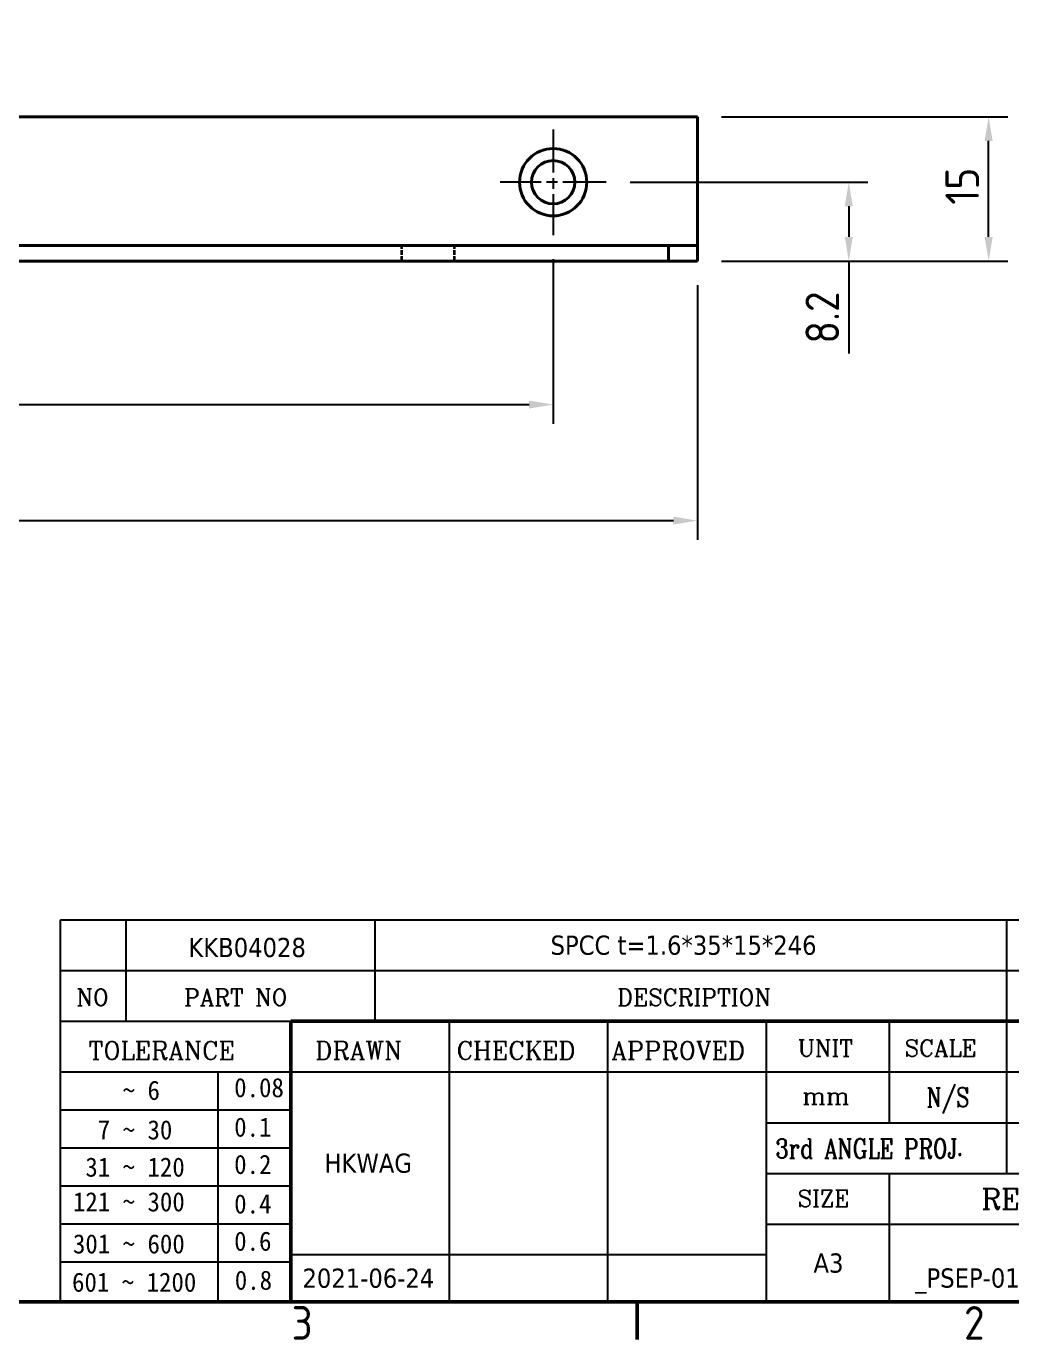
# Model space of a CAD drawing. Header units: millimetres. Extents: x 0 to 420, y 0 to 297.
# Drawn here: x 216.4 to 318.9, y 6.1 to 142.8 of the extents above; entities that cross this region are included whole.
import ezdxf
from ezdxf.enums import TextEntityAlignment as Align

# ---------------------------------------------------------------- set-up
doc = ezdxf.new("R2010")
doc.units = ezdxf.units.MM
doc.linetypes.add('CHAIN', pattern=[0.35429999999999995, 0.2362, -0.0295, 0.0591, -0.0295])
doc.linetypes.add('DASHED', pattern=[0.2067, 0.1654, -0.0413])
doc.layers.get('0').update_dxf_attribs({"color": 3, "lineweight": 25})
for name, color, linetype, lineweight in [('가려진 것(ISO)', 2, 'DASHED', 35), ('가시적인 것(ISO)', 3, 'Continuous', 40), ('경계(ISO)', 7, 'Continuous', 50), ('제목(ISO)', 5, 'Continuous', 50), ('중심 표식(ISO)', 1, 'Continuous', 25), ('치수(ISO)', 2, 'Continuous', 25)]:
    doc.layers.add(name, color=color, linetype=linetype, lineweight=lineweight)
doc.styles.add('HAN_291', font='')
doc.styles.add('RC_284', font='ROMANC.shx')
doc.styles.add('RC_287', font='ROMANC.shx')
doc.styles.add('RC_292', font='ROMANC.shx')
doc.styles.add('문자 텍스트_PSTEK_POSCO', font='isocp.shx')
doc.styles.add('치수 텍스트_PSTEK_POSCO', font='isocp.shx')
doc.styles.add('텍스트 스타일198', font='tahoma.ttf')
doc.styles.add('텍스트 스타일333', font='ROMANC.shx', dxfattribs={"width": 0.800000011920929})
doc.styles.get('HAN_291').set_extended_font_data('GulimChe')
doc.dimstyles.new('치수_PSTEK_POSCO', dxfattribs={"dimtxt": 3.5, "dimasz": 2.5, "dimexe": 2, "dimexo": 2.5, "dimgap": 1, "dimtad": 1, "dimrnd": 1e-08, "dimdsep": 46, "dimtxsty": '치수 텍스트_PSTEK_POSCO', "dimcen": 0.09, "dimdle": 10, "dimclrd": 7, "dimclre": 7, "dimclrt": 2, "dimadec": 1, "dimazin": 2, "dimtfac": 1, "dimtmove": 0, "dimatfit": 3, "dimfxl": 0, "dimtolj": 1, "dimlwd": -1, "dimlwe": -1, "dimarcsym": 0})

# ---------------------------------------------------------------- blocks, each defined once
blk = doc.blocks.new('경계 Default Border')
at = {"layer": '경계(ISO)'}
blk.add_line((280, 10), (280, 6.100000143051147), dxfattribs=at)
at = {"layer": '경계(ISO)', "flags": 128}
blk.add_lwpolyline([(10, 10), (10, 287.0000076293945), (410, 287.0000076293945), (410, 10), (10, 10)], dxfattribs=at)
at = {"layer": '경계(ISO)', "color": 2, "char_height": 3.499999940395355, "attachment_point": 7, "style": '문자 텍스트_PSTEK_POSCO'}
for s, insert in [('3', (244.0299628911206, 6.066626997571438)), ('2', (313.9823627700749, 6.066626997571438))]:
    blk.add_mtext(s, dxfattribs=dict(at, insert=insert))
blk = doc.blocks.new('제목 블록 PSTEK')
at = {"color": 180}
for p, q in [((182.475792979055, 11.79100474011392), (182.4757929790549, 51.56524660363496)), ((182.4757929790549, 51.56524660363496), (372.4757929537551, 51.56524660363496)), ((189.2651435055721, 51.56524660363496), (189.2651435055722, 41.00524660363494)), ((215.2152739891528, 41.00524660363494), (215.2152739891528, 51.56524660363496)), ((280.8758854511282, 51.56524660363496), (280.8758854511282, 41.00524660363494)), ((182.475792979055, 46.2852466036349), (372.4757929537551, 46.28524660363492)), ((182.475792979055, 41.00524660363493), (206.451475290024, 41.00524660363493)), ((222.9401812389276, 11.79100474011392), (222.9401812389276, 41.00524660363494)), ((239.4288871878316, 11.79100474011392), (239.4288871878316, 41.00524660363494)), ((255.9175931367356, 11.79100474011392), (255.9175931367356, 41.00524660363494)), ((268.6918866058747, 41.00524660363494), (268.6918866058747, 30.44524660363498)), ((280.8758854511282, 41.00524660363494), (280.8758854511282, 25.16524660363502)), ((182.475792979055, 35.72524660363497), (206.451475290024, 35.72524660363497)), ((198.8621818849491, 12.02524660363491), (198.8621818849491, 35.72524660363497)), ((206.451475290024, 35.72524660363497), (372.4757929537551, 35.72524660363497)), ((182.475792979055, 31.77524660363492), (206.451475290024, 31.77524660363492)), ((255.917593136736, 30.44524660363498), (372.4757929537552, 30.44524660363501)), ((182.475792979055, 27.82524660363487), (206.451475290024, 27.82524660363487)), ((255.9175931367359, 25.16524660363502), (372.4757929537552, 25.165246603635)), ((268.6918866058744, 25.16524660363502), (268.6918866058744, 11.79100474011392)), ((182.475792979055, 23.87524660363505), (206.451475290024, 23.87524660363505)), ((182.475792979055, 19.92524660363478), (206.451475290024, 19.92524660363478)), ((255.9175931367359, 19.88524660363481), (310.0881549537553, 19.88524660363481)), ((206.451475290024, 16.74100474011396), (255.9175931367359, 16.74100474011396)), ((182.475792979055, 15.97524660363496), (206.451475290024, 15.97524660363496)), ((182.475792979055, 11.79100474011392), (372.4757929537551, 11.79100474011389))]:
    blk.add_line(p, q, dxfattribs=at)
at = {"color": 7, "lineweight": 50}
for p, q in [((206.4514752900237, 11.79100474011392), (206.4514752900237, 41.00524660363494)), ((206.451475290024, 41.00524660363494), (372.4757929537551, 41.00524660363496))]:
    blk.add_line(p, q, dxfattribs=at)
at = {"layer": '제목(ISO)', "lineweight": 18}
blk.add_line((182.475792979055, 35.72500474011393), (182.475792979055, 11.79100474011392), dxfattribs=at)
at = {"color": 2}
for s, height, style, p in [('NO', 1.742399930953979, 'RC_284', (184.135398793432, 42.62317362549192)), ('PART NO', 1.742399930953979, 'RC_284', (195.3359407378685, 42.62317362549192)), ('DESCRIPTION', 1.742399930953979, 'RC_284', (240.4025565652523, 42.62317362549192)), (' TOLERANCE', 1.899999976158142, 'RC_287', (184.0872874387979, 37.00893196870329)), ('DRAWN', 1.899999976158142, 'RC_287', (208.9766620976279, 37.00893196870329)), ('CHECKED', 1.899999976158142, 'RC_287', (223.6856844514997, 37.00893196870329)), ('APPROVED', 1.899999976158142, 'RC_287', (239.7795453577791, 37.00893196870329)), ('UNIT', 1.742399930953979, 'RC_284', (259.1652673287452, 37.34317362549218)), ('SCALE', 1.742399930953979, 'RC_284', (270.2934779252897, 37.34317362549218)), ('    ~ 6', 2.000000029802322, 'HAN_291', (183.7721304966814, 32.8176515608431)), ('0.08', 2.000000029802322, 'HAN_291', (200.5467345600617, 33.09873600004101)), ('mm', 1.742399930953979, 'RC_284', (259.6505418159997, 32.3543089683787)), ('  7 ~ 30', 2.000000029802322, 'HAN_291', (183.7721304966814, 28.70538114822415)), ('0.1', 2.000000029802322, 'HAN_291', (200.5467345600617, 28.98646558742206)), (' 31 ~ 120', 2.000000029802322, 'HAN_291', (183.7721304966814, 24.82628181916237)), ('0.2', 2.000000029802322, 'HAN_291', (200.5467345600617, 25.10736625836028)), ('SIZE', 1.742399930953979, 'RC_284', (259.1652673287452, 21.69497768947366)), ('REFERENCE', 2.178000062704086, 'RC_292', (278.2741065029841, 21.43214925458022)), ('121 ~ 300', 2.000000029802322, 'HAN_291', (183.7721304966814, 21.21401206133254)), ('0.4', 2.000000029802322, 'HAN_291', (200.5467345600617, 20.99509650053045)), ('301 ~ 600', 2.000000029802322, 'HAN_291', (183.7721304966814, 16.83491273227077)), ('0.6', 2.000000029802322, 'HAN_291', (200.5467345600617, 17.11599717146868)), ('601 ~ 1200', 2.000000029802322, 'HAN_291', (183.6802025156883, 12.84759660881125)), ('0.8', 2.000000029802322, 'HAN_291', (200.6097246063884, 13.05732192299702))]:
    blk.add_text(s, height=height, dxfattribs=dict(at, style=style)).set_placement(p)
at = {"color": 7, "style": '텍스트 스타일333', "width": 0.7999999523162842}
blk.add_text('N/S', height=2.000000029802322, dxfattribs=at).set_placement((274.7838860285014, 33.08524660363496), align=Align.MIDDLE_CENTER)
at = {"color": 2, "style": '텍스트 스타일333', "width": 0.7999999523162842}
blk.add_text('3rd ANGLE PROJ.', height=2.000000029802322, dxfattribs=at).set_placement((256.8430306642954, 26.76148381654429))
at = {"layer": '제목(ISO)', "color": 7, "style": '텍스트 스타일198'}
for tag, p in [('4._COLOR_001', (314.3877231694799, 49.65982273256562)), ('부품_번호_001', (195.7843283186424, 47.68004260673702)), ('설명_001', (233.4587552678761, 47.92245856837096)), ('재질_001', (292.2765131236743, 47.92524659519488)), ("3._Q'TY_001", (312.7051684940307, 47.92188863680521)), ('질량\\P3;_001', (350.3046145979153, 48.1643332325385)), ('4._COLOR_002', (318.4070313024109, 46.23594349391411)), ('1._MODEL_NAME_001', (326.2265096999781, 37.52172745615292)), ('제목_001', (335.5349605824892, 32.12134217035067)), ('부품_번호_001', (334.4435685718743, 26.8052465951949)), ('설계자_001', (209.9396160013646, 25.23446884679021)), ('프로젝트_001', (281.7143245048521, 16.70626985185461)), ('시트_크기_001', (260.807090429518, 14.83812566343425)), ('작성_날짜_001', (207.6508315629738, 13.26600473167383)), ('프로젝트_002', (271.3899446543797, 13.2823906132031))]:
    blk.add_attdef(tag, p, '', height=2.000000029802322, dxfattribs=at)
for tag, p in [('점검자', (231.1845342133799, 26.23312567187446)), ('엔지니어링_승인자', (247.673240162284, 26.23312567187446)), ('점검_날짜', (231.1845342133799, 14.26600474011394)), ('엔지니어링_승인_날짜', (247.6732401622839, 14.26600474011394))]:
    blk.add_attdef(tag, text='', height=2.000000029802322, dxfattribs=at).set_placement(p, align=Align.MIDDLE_CENTER)
blk = doc.blocks.new('*D21')
at = {"layer": 'Defpoints', "color": 0, "transparency": 16777216}
for p in [(40.25075877934215, 118.3349712071719), (286.2507587793422, 118.3349712071719), (286.2507587793422, 91.3162721370847)]:
    blk.add_point(p, dxfattribs=at)
at = {"layer": '치수(ISO)', "color": 7, "transparency": 16777216}
for p, q in [((40.25075877934215, 115.8349712071719), (40.25075877934215, 89.3162721370847)), ((286.2507587793422, 115.8349712071719), (286.2507587793422, 89.3162721370847)), ((42.75075877934215, 91.3162721370847), (283.7507587793422, 91.3162721370847))]:
    blk.add_line(p, q, dxfattribs=at)
for points in [[(42.75075877934215, 91.73293880375137), (42.75075877934215, 90.89960547041802), (40.25075877934215, 91.3162721370847)], [(283.7507587793422, 91.73293880375137), (283.7507587793422, 90.89960547041802), (286.2507587793422, 91.3162721370847)]]:
    blk.add_solid(points, dxfattribs=at)
at = {"layer": '치수(ISO)', "color": 2, "transparency": 16777216, "insert": (161.4384280233478, 94.06661662527367), "char_height": 3.5, "attachment_point": 4, "style": '치수 텍스트_PSTEK_POSCO'}
blk.add_mtext('\\A1;246', dxfattribs=at)
blk = doc.blocks.new('*D23')
at = {"layer": 'Defpoints', "color": 0, "transparency": 16777216}
for p in [(55.25075877934206, 121.0349712071718), (271.250758779342, 121.0349712071719), (271.250758779342, 103.3946841085936)]:
    blk.add_point(p, dxfattribs=at)
at = {"layer": '치수(ISO)', "color": 7, "transparency": 16777216}
for p, q in [((55.25075877934206, 118.5349712071718), (55.25075877934206, 101.3946841085936)), ((271.250758779342, 118.5349712071719), (271.250758779342, 101.3946841085936)), ((57.75075877934206, 103.3946841085936), (268.750758779342, 103.3946841085936))]:
    blk.add_line(p, q, dxfattribs=at)
for points in [[(57.75075877934206, 103.8113507752603), (57.75075877934206, 102.978017441927), (55.25075877934206, 103.3946841085936)], [(268.750758779342, 103.8113507752603), (268.750758779342, 102.978017441927), (271.250758779342, 103.3946841085936)]]:
    blk.add_solid(points, dxfattribs=at)
at = {"layer": '치수(ISO)', "color": 2, "transparency": 16777216, "insert": (160.3195087793421, 106.1450285967826), "char_height": 3.5, "attachment_point": 4, "style": '치수 텍스트_PSTEK_POSCO'}
blk.add_mtext('\\A1;216', dxfattribs=at)
blk = doc.blocks.new('*D25')
at = {"layer": 'Defpoints', "color": 0, "transparency": 16777216}
for p in [(286.250758779342, 133.3349712071719), (316.5512645756571, 133.3349712071719), (286.2507587793422, 118.3349712071719)]:
    blk.add_point(p, dxfattribs=at)
at = {"layer": '치수(ISO)', "color": 7, "transparency": 16777216}
for p, q in [((288.750758779342, 133.3349712071719), (318.5512645756571, 133.3349712071719)), ((316.551264575657, 120.8349712071719), (316.5512645756571, 130.8349712071719)), ((288.7507587793422, 118.3349712071719), (318.551264575657, 118.3349712071719))]:
    blk.add_line(p, q, dxfattribs=at)
for points in [[(316.1345979089904, 130.8349712071719), (316.9679312423237, 130.8349712071719), (316.5512645756571, 133.3349712071719)], [(316.1345979089903, 120.8349712071719), (316.9679312423237, 120.8349712071719), (316.551264575657, 118.3349712071719)]]:
    blk.add_solid(points, dxfattribs=at)
at = {"layer": '치수(ISO)', "color": 2, "transparency": 16777216, "insert": (313.801264575657, 124.1874838337566), "char_height": 3.5, "attachment_point": 4, "rotation": 90, "style": '치수 텍스트_PSTEK_POSCO'}
blk.add_mtext('\\A1;15', dxfattribs=at)
blk = doc.blocks.new('*D32')
at = {"layer": 'Defpoints', "color": 0, "transparency": 16777216}
for p in [(276.7507587793421, 126.5349712071719), (286.2507587793422, 118.3349712071719), (301.9996742346855, 118.3349712071719)]:
    blk.add_point(p, dxfattribs=at)
at = {"layer": '치수(ISO)', "color": 7, "transparency": 16777216}
for p, q in [((279.2507587793421, 126.5349712071719), (303.9996742346855, 126.5349712071719)), ((301.9996742346855, 124.0349712071719), (301.9996742346855, 120.8349712071719)), ((288.7507587793422, 118.3349712071719), (303.9996742346855, 118.3349712071719)), ((301.9996742346855, 118.3349712071719), (301.9996742346855, 108.7247645142586))]:
    blk.add_line(p, q, dxfattribs=at)
for points in [[(301.5830075680188, 124.0349712071719), (302.4163409013522, 124.0349712071719), (301.9996742346855, 126.5349712071719)], [(301.5830075680188, 120.8349712071719), (302.4163409013522, 120.8349712071719), (301.9996742346855, 118.3349712071719)]]:
    blk.add_solid(points, dxfattribs=at)
at = {"layer": '치수(ISO)', "color": 2, "transparency": 16777216, "insert": (299.2493297464965, 109.7247645142586), "char_height": 3.5, "attachment_point": 4, "rotation": 90, "style": '치수 텍스트_PSTEK_POSCO'}
blk.add_mtext('\\A1;8.2', dxfattribs=at)

msp = doc.modelspace()

# ---------------------------------------------------------------- linework, layer by layer
at = {"layer": '가려진 것(ISO)', "ltscale": 3.047414541244507}
for p, q in [((255.5007587793421, 118.3349712071719), (255.5007587793421, 119.9349712071719)), ((261.0007587793421, 118.3349712071719), (261.0007587793421, 119.9349712071719))]:
    msp.add_line(p, q, dxfattribs=at)
at = {"layer": '가시적인 것(ISO)'}
for p, q in [((286.250758779342, 133.3349712071719), (40.25075877934206, 133.3349712071719)), ((286.250758779342, 133.3349712071719), (286.250758779342, 121.5349712071719)), ((286.250758779342, 121.5349712071719), (286.250758779342, 119.9349712071719)), ((283.2507587793421, 119.9349712071719), (43.25075877934218, 119.9349712071719)), ((286.2507587793422, 119.9349712071719), (283.2507587793421, 119.9349712071719)), ((283.2507587793421, 119.9349712071719), (283.2507587793421, 118.3349712071719)), ((286.2507587793422, 118.3349712071719), (286.2507587793422, 119.9349712071719)), ((43.25075877934216, 118.3349712071719), (283.2507587793421, 118.3349712071719)), ((283.2507587793421, 118.3349712071719), (286.2507587793422, 118.3349712071719))]:
    msp.add_line(p, q, dxfattribs=at)
for radius in [3.500000000000001, 2.25]:
    msp.add_circle((271.250758779342, 126.5349712071719), radius, dxfattribs=at)
at = {"layer": '중심 표식(ISO)', "linetype": 'CHAIN', "ltscale": 19.05165100097656}
for p, q in [((271.250758779342, 132.0349712071719), (271.250758779342, 121.0349712071719)), ((276.7507587793421, 126.5349712071719), (265.750758779342, 126.5349712071719))]:
    msp.add_line(p, q, dxfattribs=at)

# ---------------------------------------------------------------- block references
msp.add_blockref('경계 Default Border', (0, 0))
ref = msp.add_blockref('제목 블록 PSTEK', (37.52420704624484, -1.791004740113895))
ref.add_attrib('설계자_001', 'HKWAG', (247.4638230476094, 23.44346410667632), dxfattribs={"layer": '제목(ISO)', "color": 7, "height": 2.000000029802322, "style": '텍스트 스타일198'})
ref.add_attrib('시트_크기_001', 'A3', (298.3312974757628, 13.04712092332036), dxfattribs={"layer": '제목(ISO)', "color": 7, "height": 2.000000029802322, "style": '텍스트 스타일198'})
ref.add_attrib('작성_날짜_001', '2021-06-24', (245.1750386092186, 11.47499999155994), dxfattribs={"layer": '제목(ISO)', "color": 7, "height": 2.000000029802322, "style": '텍스트 스타일198'})
ref.add_attrib('설명_001', 'SPCC t=1.6*35*15*246', (270.982962314121, 46.13145382825707), dxfattribs={"layer": '제목(ISO)', "color": 7, "height": 2.000000029802322, "style": '텍스트 스타일198'})
ref.add_attrib('부품_번호_001', 'KKB04028', (233.3085353648872, 45.88903786662313), dxfattribs={"layer": '제목(ISO)', "color": 7, "height": 2.000000029802322, "style": '텍스트 스타일198'})
ref.add_attrib('프로젝트_002', '_PSEP-01H30kDA_1500W 5대', (308.9141517006245, 11.49138587308921), dxfattribs={"layer": '제목(ISO)', "color": 7, "height": 2.000000029802322, "style": '텍스트 스타일198'})

# ---------------------------------------------------------------- dimensions: what is measured, and where the dimension line sits
at = {"layer": '치수(ISO)', "color": 7}
for base, p1, p2, angle, override, picture, middle in [((316.5512645756571, 133.3349712071719), (286.2507587793422, 118.3349712071719), (286.250758779342, 133.3349712071719), 90, {"dimdec": 2, "dimtp": 0, "dimtm": -0, "dimtdec": 2, "dimtofl": 0, "dimatfit": 1}, '*D25', (316.551264575657, 125.8349712071719)), ((301.9996742346855, 118.3349712071719), (276.7507587793421, 126.5349712071719), (286.2507587793422, 118.3349712071719), 90, {"dimdec": 2, "dimtp": 0, "dimtm": -0, "dimtdec": 2, "dimtofl": 0, "dimatfit": 2}, '*D32', (301.9996742346855, 112.2798678607153)), ((271.250758779342, 103.3946841085936), (55.25075877934206, 121.0349712071718), (271.250758779342, 121.0349712071719), 180, {"dimdec": 2, "dimtp": 0, "dimtm": -0, "dimtdec": 2, "dimtofl": 0, "dimatfit": 1}, '*D23', (163.2507587793421, 103.3946841085936)), ((286.2507587793422, 91.3162721370847), (40.25075877934215, 118.3349712071719), (286.2507587793422, 118.3349712071719), 180, {"dimdec": 2, "dimtp": 0, "dimtm": -0, "dimtdec": 2, "dimtofl": 0, "dimatfit": 1}, '*D21', (164.8946780233478, 91.3162721370847))]:
    dim = msp.add_linear_dim(base=base, p1=p1, p2=p2, angle=angle, dimstyle='치수_PSTEK_POSCO', override=override, dxfattribs=at)
    dim.commit()
    dim.dimension.update_dxf_attribs({"geometry": picture, "text_midpoint": middle, "dimtype": 160})

doc.saveas('drawing.dxf')
